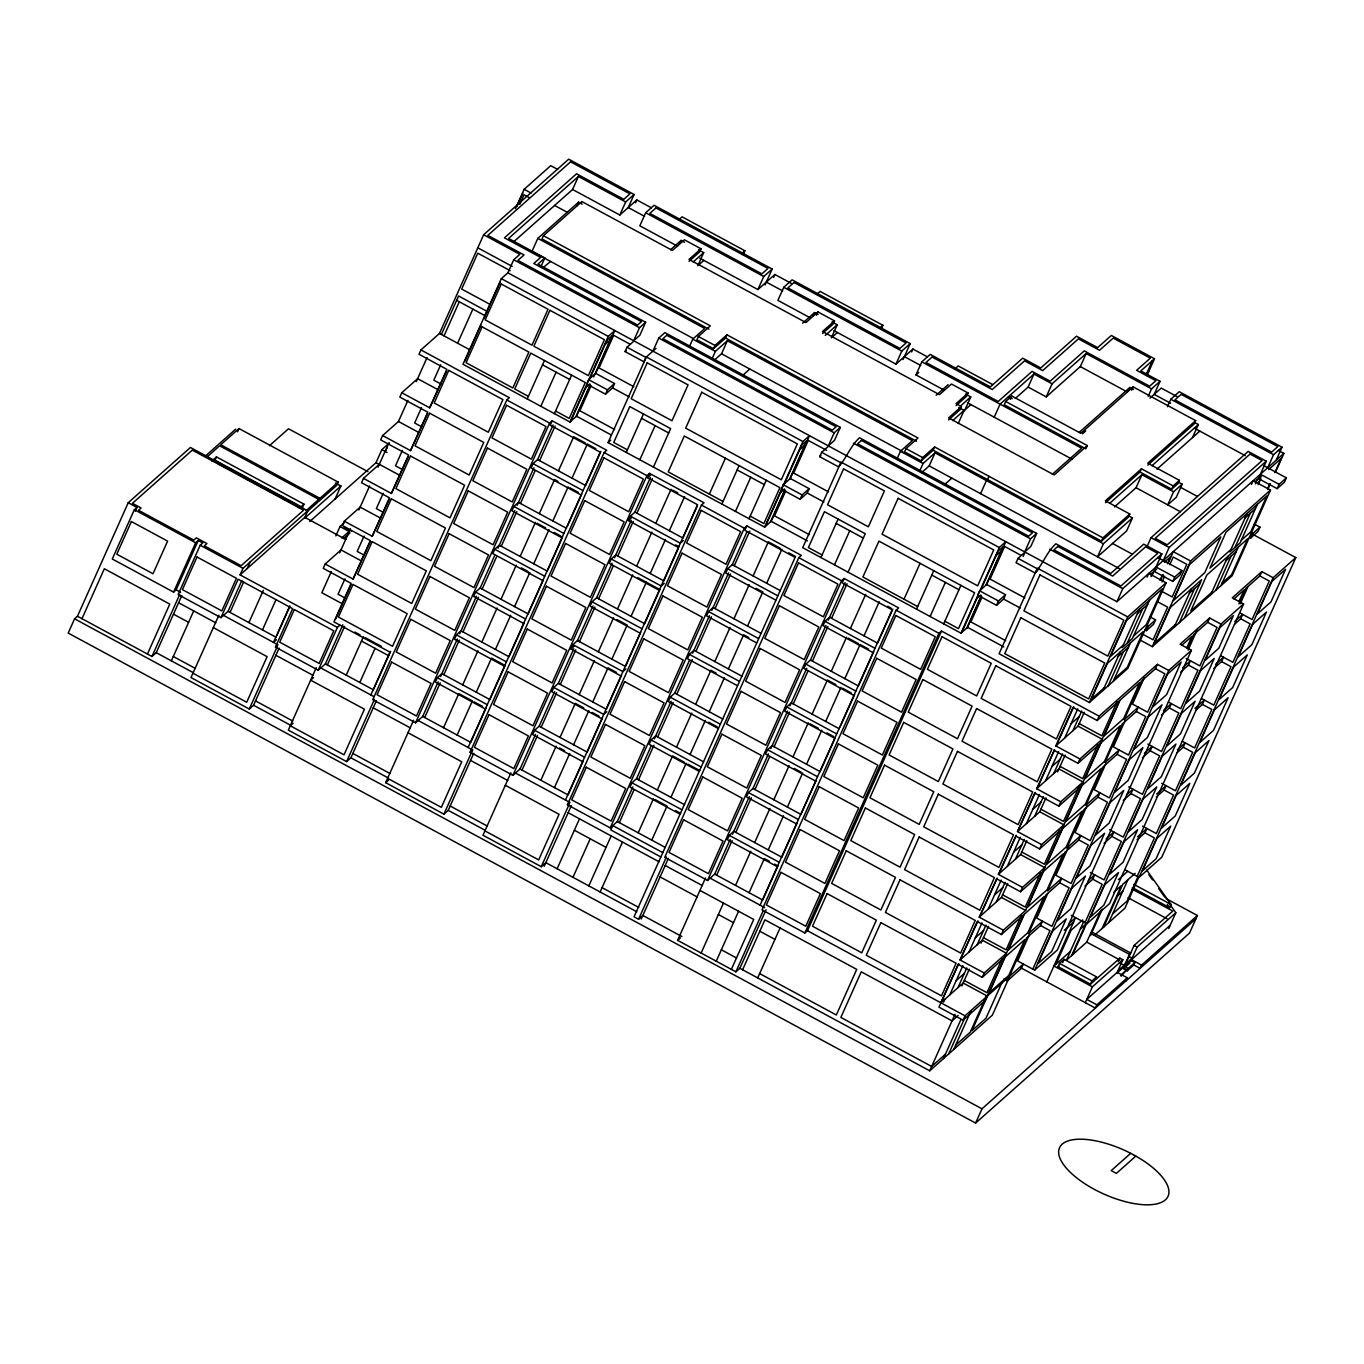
<?xml version="1.0" encoding="UTF-8"?>
<svg xmlns="http://www.w3.org/2000/svg" width="1364" height="1364" viewBox="0 0 1364 1364"><rect width="100%" height="100%" fill="white"/><g stroke="black" fill="none" stroke-linecap="round" stroke-linejoin="round"><path stroke-width="1.5" d="M339.977 625.138L337.402 627.423L240.081 574.858L304.82 517.348L307.735 510.835L190.431 447.477L128.25 502.702L77.458 616.255L74.577 618.813L68.2 633.084L975.601 1123.084L1189.544 933.044L1197.387 915.517L1166.032 898.586M81.976 618.71L104.329 568.754L169.767 604.099L147.431 654.038M128.25 502.702L136.929 507.391L134.354 509.676L112.291 559.001L173.586 592.112L176.161 589.828L198.223 540.485L202.759 542.94L200.184 545.225L178.121 594.551L220.934 617.67L228.061 611.345L241.82 580.57M135.224 511.193L136.929 507.391M216.467 456.906L215 460.179L302.518 507.442L303.984 504.168L216.467 456.906L211.846 461.015M237.541 431.808L238.99 428.552L338.204 482.123L336.738 485.379L318.494 501.611L319.943 498.337L338.204 482.123M173.586 592.112L195.666 542.77L198.223 540.485M77.458 616.255L151.967 656.493L179.843 594.158M151.967 656.493L156.246 652.691L181.77 595.608M171.353 660.858L193.705 610.902M218.922 615.147L190.994 677.567L249.288 709.041L253.568 705.239L279.091 648.156M220.934 617.67L238.137 579.206L292.646 608.651L275.443 647.099L318.255 670.236L325.382 663.893L342.875 624.797M240.081 574.858L242.997 568.345L307.735 510.835M247.208 568.532L250.141 562.002M230.039 612.402L243.679 581.951M248.913 622.598L263.32 590.373M206.868 457.093L219.604 445.789L318.801 499.36L317.352 502.617L306.201 512.506M262.485 629.929L276.057 599.597M335.067 499.053L340.898 486.01L335.356 483.009M289.833 605.838L273.482 642.376L276.517 639.682M276.909 635.368L289.628 606.929M249.288 709.041L277.165 646.724M335.851 535.864L340.028 526.538L344.137 522.889M361.477 560.979L341 549.931L325.178 563.997L323.234 568.345L351.145 583.417L333.941 621.882L389.951 652.128L370.803 694.941M380.624 518.167L360.147 507.118L344.325 521.184L342.381 525.532L370.292 540.604L353.088 579.069L325.178 563.997M399.771 475.354L379.311 464.306L363.472 478.372L361.528 482.72L389.439 497.792L372.236 536.257L344.325 521.184M407.921 400.334L398.459 421.493L382.619 435.559L380.675 439.907L408.586 454.979L391.383 493.444L363.472 478.372M438.083 389.746L417.606 378.68L401.766 392.747L399.822 397.095L427.75 412.167L410.53 450.632L382.619 435.559M644.609 216.365L628.258 207.533L634.09 194.489L568.72 159.196L483.64 234.761L439.498 333.43L420.93 349.934L418.987 354.282L446.898 369.354L429.694 407.819L401.766 392.747M309.798 521.491L376.004 462.686L381.835 449.643L389.405 442.925M331.316 571.584L321.853 592.743L342.33 603.792M339.704 552.829L350.463 528.772M358.851 510.017L369.61 485.959M378.016 467.204L388.774 443.147M416.31 381.579L427.068 357.538M385.995 450.256L387.461 447M441.39 334.453L458.594 295.988L487.425 311.572M444.033 335.885L459.276 301.768M344.922 578.882L338.05 594.227L345.16 598.08M364.069 536.069L357.197 551.414L364.307 555.267M383.216 493.257L376.345 508.619L383.455 512.455M402.363 450.444L395.492 465.806L402.619 469.642M421.51 407.631L414.656 422.993L421.766 426.83M440.657 364.819L433.803 380.181L440.913 384.017M515.473 208.675L524.134 189.306L550.732 165.675L557.671 169.426M516.854 206.527L522.872 193.108M457.605 343.217L472.865 309.099M519.752 204.344L524.032 194.762L529.062 197.473M335.51 619.324L350.991 584.713M370.138 541.9L353.088 579.069M389.303 499.088L372.236 536.257M408.45 456.275L391.383 493.444M427.597 413.463L410.53 450.632M446.744 370.65L429.694 407.819M316.243 667.695L288.333 730.132L346.609 761.606L350.889 757.804L376.413 700.721M318.255 670.236L337.402 627.423M327.36 664.967L344.563 626.502M483.64 234.761L519.855 254.318L513.716 259.774L507.885 272.817L501.321 278.648L463.01 364.273L569.964 422.022L576.529 416.19L590.288 385.415M464.885 361.051L480.929 325.178M484.032 318.238L500.094 282.365M582.24 204.174L578.541 202.179L537.825 238.359L531.977 251.402L693.338 338.545M346.234 675.146L363.438 636.681M689.059 261.342L699.527 252.033L700.994 248.777L684.404 239.808L672.418 250.447L581.882 201.565L543.435 235.716L541.985 238.973L708.905 329.116M513.751 241.735L572.573 189.494L578.404 176.45L625.667 201.957L634.09 194.489M540.638 267.344L544.799 258.018L508.584 238.461L578.404 176.45M359.806 682.477L375.066 648.36M576.887 205.913L578.541 202.179M390.598 651.344L373.395 689.809L325.382 663.893M420.93 349.934L509.386 397.708L506.811 399.976L372.764 699.664L415.577 722.784L422.704 716.441L438.185 681.829M346.609 761.606L374.486 699.272M527.237 398.953L544.441 360.488M572.573 189.494L619.836 215.018L625.667 201.957M540.826 406.284L556.086 372.167M635.522 202.844L636.817 199.945L651.344 207.788M473.734 753.269L448.21 810.352L443.931 814.155L385.654 782.68L413.582 720.243M415.577 722.784L549.624 423.096L552.198 420.828L606.707 450.256L604.133 452.541L470.086 752.212L512.898 775.332L520.025 769.006L535.523 734.395M554.398 413.616L571.601 375.151M476.275 692.23L491.534 658.113L505.123 665.444L489.864 699.562L441.868 673.628L437.298 677.686L435.355 682.034L485.328 709.024M524.27 622.632L509.011 656.749L461.015 630.833L456.446 634.874L454.502 639.222L504.475 666.212M494.791 555.318L480.162 588.02L475.593 592.061L473.649 596.426L523.64 623.416M562.565 537.007L547.305 571.124L499.309 545.208L494.74 549.249L492.796 553.614L542.787 580.604M566.469 528.311L518.456 502.395L513.904 506.453L511.943 510.801L561.934 537.791M553.102 424.971L537.604 459.583L533.051 463.641L531.108 467.988L581.081 494.979M552.198 420.828L550.255 425.176L600.228 452.166L468.125 747.489M765.016 284.991L772.16 269.049L654.089 205.282L645.666 212.767L639.835 225.81L677.618 246.219M440.555 676.544L457.349 639.017M459.719 633.731L476.496 596.204M498.013 548.106L514.791 510.579M517.161 505.294L533.938 467.784M424.681 717.515L440.18 682.904M443.846 674.703L459.327 640.091M462.993 631.89L478.474 597.279M482.14 589.077L496.769 556.393M501.287 546.265L516.768 511.653M520.434 503.469L535.063 470.768M539.598 460.657L555.08 426.028M595.676 373.378L614.533 383.557L612.589 387.905L605.531 394.179L586.673 384L588.617 379.652L595.676 373.378L614.823 330.565L608.259 336.397L589.112 379.209M569.964 422.022L588.464 380.658M570.681 421.391L587.236 384.375M589.828 378.578L607.031 340.113L612.163 335.544L593.664 376.907M575.813 416.821L590.237 384.563M591.038 385.807L579.888 410.752L614.653 429.524M443.556 727.694L458.816 693.594L472.387 700.926L457.128 735.043M462.703 684.899L477.963 650.781M481.85 642.086L497.11 607.969M500.997 599.273L516.257 565.156M520.144 556.461L535.404 522.344M539.309 513.648L554.568 479.531L557.961 481.373M558.456 470.836L573.715 436.719L585.599 443.147M605.531 394.179L607.474 389.831L614.533 383.557M655.982 348.417L645.854 357.419L643.91 361.767L625.053 351.571L626.997 347.223L634.055 340.949M495.439 649.417L510.682 615.3M514.586 606.605L529.846 572.488M533.733 563.792L548.993 529.675M552.88 520.98L568.14 486.863M572.028 478.167L587.287 444.05L595.778 448.637M645.649 322.262L639.511 327.701L633.68 340.744L639.818 335.305L645.649 322.262L537.962 264.105L544.799 258.018M679.391 244.156L681.062 240.422L684.54 242.315M485.976 708.257L470.716 742.374L422.704 716.441M543.418 579.819L528.158 613.936L480.162 588.02M567.305 526.419L581.729 494.194M600.876 451.382L585.616 485.499L537.604 459.583M784.931 490.529L771.172 521.304L764.607 527.135L608.054 442.584L646.366 356.976L802.902 441.51L809.466 435.679L790.319 478.491L783.26 484.766L781.316 489.113L800.174 499.292L807.232 493.018L809.176 488.67L790.319 478.491M443.931 814.155L472.66 749.944L418.151 720.499M652.913 351.145L658.761 338.084L664.899 332.646L840.292 427.358L834.461 440.419L828.323 445.858L834.171 432.814L840.292 427.358M698.47 249.834L703.688 252.647L697.857 265.707L703.841 260.388M626.264 452.422L643.467 413.957M689.417 346.592L692.759 339.142L704.745 328.502L537.825 238.359M639.835 459.753L655.095 425.636M543.435 235.716L710.354 325.843L698.385 336.499L696.919 339.755L713.508 348.724L725.495 338.067L726.961 334.811L918.023 437.98L906.037 448.637L904.571 451.893L921.177 460.862L933.164 450.205L934.613 446.949L1102.947 537.859L1129.784 514.023L1105.386 500.844L1141.463 468.79L1173.159 485.908L1179.434 480.333L1147.738 463.214L1195.665 420.641L1133.126 386.882L1080.851 433.326L1011.815 396.037L1005.677 401.493L1004.228 404.75L1085.846 448.824L1087.296 445.568L1005.677 401.493M510.903 772.808L482.975 835.228L541.252 866.703L545.822 862.662L636.783 911.766M743.141 254.625L744.88 250.754L682.068 216.842L678.999 219.57M512.898 775.332L646.945 475.661L649.52 473.376L704.029 502.804L701.454 505.089L567.407 804.777L610.22 827.897L617.346 821.554L632.845 786.943M554.671 691.582L539.189 726.194L534.62 730.252L532.676 734.599L582.65 761.589M573.818 648.77L558.336 683.381L553.767 687.439L551.823 691.787L601.797 718.777M620.961 675.964L570.97 648.974L572.914 644.626L577.484 640.568L592.965 605.957M612.112 563.144L596.631 597.756L592.061 601.814L590.118 606.162L640.108 633.152M678.198 548.652L663.791 580.859L615.778 554.943L611.225 559.001L609.282 563.349L659.255 590.339M678.402 547.527L628.429 520.537L630.373 516.189L634.942 512.131L650.423 477.519M565.446 800.054L697.55 504.714L647.576 477.724L649.52 473.376M653.424 467.085L670.628 428.62L629.793 406.574L613.732 442.465L627.406 449.847M614.482 557.842L631.276 520.332M522.02 770.063L537.501 735.452M541.167 727.268L556.648 692.639M560.314 684.455L575.796 649.827M579.461 641.643L594.943 607.014M598.608 598.83L613.237 566.128M617.756 556.018L633.254 521.406M636.92 513.205L652.401 478.594M713.508 348.724L714.975 345.45L726.961 334.811M712.059 358.817L715.401 351.366L727.37 340.71L912.397 440.64L900.428 451.279L897.086 458.73M714.054 360.42L721.539 353.77L727.37 340.71M699.8 258.188L757.907 289.56L763.738 276.517L772.16 269.049M540.877 780.259L556.137 746.142M560.024 737.447L575.284 703.33L583.775 707.916M579.171 694.634L594.431 660.517M598.319 651.822L613.578 617.704M617.483 609.009L632.726 574.892M636.63 566.196L651.89 532.096M655.777 523.384L671.037 489.284M773.576 277.386L774.871 274.488L791.222 283.32M554.449 787.591L569.709 753.474M573.596 744.778L588.856 710.661M592.76 701.966L608.02 667.849L616.494 672.435M611.907 659.153L627.167 625.036L616.971 619.546M631.055 616.34L646.314 582.24M650.202 573.528L665.462 539.428M669.349 530.715L684.609 496.615M903.087 359.55L910.214 343.592L792.143 279.842L783.737 287.31L777.889 300.37L809.756 317.573M583.298 760.805L568.038 794.922L520.025 769.006M602.445 717.993L587.185 752.11L539.189 726.194M621.592 675.197L606.332 709.297L558.336 683.381M640.739 632.385L625.479 666.485L577.484 640.568M697.345 505.839L682.938 538.064L634.942 512.131M541.252 866.703L569.129 804.385M709.365 494.092L725.409 458.219M544.219 866.225L571.346 805.578M557.126 868.766L579.478 818.826M721.88 504.049L739.083 465.601M812.927 316.26L814.598 312.544L818.076 314.419M816.473 315.186L817.94 311.913L834.529 320.881L833.063 324.138L822.594 333.464M735.469 511.398L750.729 477.281M572.982 877.325L590.203 838.792M610.22 827.897L744.284 528.209L746.841 525.924L801.35 555.37L798.793 557.654L664.728 857.325L707.541 880.445L714.685 874.119L730.166 839.491M749.041 518.729L766.244 480.264M651.122 746.057L636.511 778.742L631.941 782.8L629.998 787.147L679.971 814.138M703.654 761.862L655.658 735.929L651.088 739.987L649.145 744.335L699.135 771.325M689.434 660.432L674.805 693.117L670.236 697.174L668.292 701.522L718.282 728.512M741.965 676.237L693.952 650.304L689.4 654.362L687.439 658.71L737.43 685.7M761.112 633.425L713.099 607.509L708.547 611.549L706.603 615.897L756.577 642.887M746.875 531.994L732.263 564.696L727.694 568.737L725.75 573.102L775.724 600.092M746.841 525.924L744.897 530.289L794.871 557.279M832.006 321.938L837.223 324.768L831.392 337.812L837.377 332.492M654.362 738.828L671.139 701.318M692.656 653.22L709.433 615.693M711.803 610.407L728.598 572.88M588.822 885.867L611.157 835.927M619.341 822.628L633.953 789.927M638.488 779.816L653.97 745.204M657.636 737.003L673.117 702.392M676.783 694.191L692.264 659.579M695.93 651.378L711.428 616.767M715.094 608.566L730.575 573.954M734.241 565.753L749.723 531.142M600.126 891.988L622.478 842.048M764.607 527.135L802.902 441.51M765.323 526.487L781.879 489.488M784.471 483.674L801.674 445.227L806.806 440.657L789.603 479.122M770.455 521.935L784.88 489.676M785.698 490.921L774.53 515.865L809.295 534.637M638.199 832.807L653.458 798.707M657.346 789.995L672.605 755.895L684.489 762.306M676.493 747.182L691.753 713.082M695.64 704.37L710.9 670.27L715.998 673.015M714.804 661.574L730.064 627.457M733.951 618.762L749.211 584.644M753.099 575.949L768.358 541.832L780.242 548.243M800.174 499.292L802.117 494.944L809.176 488.67M1036.674 533.409L1030.536 538.848L1024.705 551.909L1030.826 546.452L1036.674 533.409L859.542 437.759C850.386 445.875 846.669 457.98 838.553 466.863L819.696 456.684L821.639 452.337L828.698 446.062M651.77 840.139L667.03 806.039L655.146 799.611M670.935 797.326L686.177 763.226M690.082 754.514L705.341 720.414M709.229 711.718L724.489 677.601M728.376 668.906L743.636 634.789L748.734 637.534M747.523 626.093L762.783 591.976L755.997 588.31M766.67 583.281L781.93 549.163M881.212 329.184L882.934 325.314L820.139 291.402L817.053 294.13M788.733 552.829L795.519 556.495L634.038 916.813L638.574 919.268L666.45 856.933M641.251 919.029L668.394 858.382M833.898 330.617L895.96 364.12L901.792 351.077L910.214 343.592M911.646 351.946L912.942 349.048L927.469 356.891M820.906 557.535L838.11 519.07M943.905 390.019L915.96 374.912L921.791 361.869L930.214 354.401L990.366 386.882L1022.693 358.186L1040.8 367.956L1076.52 336.226L1097.645 347.632L1111.336 335.459L1154.49 358.766L1146.954 375.612M834.478 564.867L849.738 530.749M766.057 909.737L739.868 968.287L735.895 971.816L677.618 940.342L705.546 877.904M707.541 880.445L841.605 580.774L844.163 578.489L898.671 607.918L896.114 610.202L762.05 909.873L804.862 932.993L807.437 930.725L941.484 631.038L1099.094 716.151L1157.405 664.353L1168.726 670.457L1191.403 650.321L1180.082 644.2L1209.612 617.977L1220.916 624.098L1243.593 603.945L1232.289 597.841L1261.802 571.618L1273.124 577.722L1295.8 557.586L1252.715 534.313M797.087 823.106L781.828 857.223L733.832 831.307L729.263 835.348L727.319 839.695L777.292 866.703M768.461 753.866L752.979 788.494L748.41 792.535L746.466 796.9L796.457 823.89M835.382 737.481L820.122 771.598L772.126 745.682L767.557 749.74L765.613 754.087L815.604 781.078M839.286 728.785L791.273 702.869L786.721 706.927L784.777 711.275L834.751 738.265M825.919 625.445L810.438 660.057L805.868 664.115L803.925 668.462L853.898 695.452M892.84 609.06L877.581 643.16L829.585 617.244L825.015 621.302L823.072 625.65L873.045 652.64M844.163 578.489L842.219 582.837L892.209 609.827L760.089 905.15M848.067 572.198L865.27 533.733L824.436 511.688L808.392 547.561L822.066 554.943M732.536 834.205L749.313 796.678M770.831 748.58L787.608 711.07M789.978 705.768L806.755 668.258M828.289 620.143L845.066 582.633M716.663 875.176L732.144 840.565M735.81 832.364L751.291 797.752M754.957 789.551L769.586 756.867M774.104 746.756L789.586 712.127M793.251 703.943L807.88 671.241M812.415 661.131L827.897 626.502M831.563 618.318L847.044 583.707M701.13 953.044L723.466 903.104M921.177 460.862L922.644 457.588L934.613 446.949M919.711 470.955L923.053 463.504L935.039 452.848L1103.374 543.759L1132.478 517.894L1129 516.018M735.52 885.372L750.78 851.255M754.667 842.56L769.927 808.443M773.814 799.747L789.074 765.63M792.978 756.935L808.221 722.818M812.126 714.122L827.385 680.005L835.859 684.592M831.273 671.31L846.533 637.193M850.42 628.497L865.68 594.38M921.706 472.558L929.191 465.908L935.039 452.848M834.529 320.881L822.543 331.52L939.489 394.673L951.475 384.034L968.065 392.985L956.079 403.642L961.415 406.523L959.966 409.78L948.56 419.907M968.065 392.985L966.599 396.259L956.13 405.568M716.253 961.211L738.589 911.254M958.278 423.437L964.126 410.394L958.79 407.512M749.092 892.704L764.352 858.587L769.449 861.332M768.256 849.891L783.516 815.774M787.403 807.079L802.663 772.962M806.55 764.266L821.81 730.149M825.697 721.454L840.957 687.337M844.845 678.641L860.104 644.524L868.595 649.111M864.009 635.829L879.251 601.729M964.928 409.916L970.759 396.873L965.541 394.043M731.377 969.378L753.712 919.421L699.954 890.402M816.235 780.293L800.975 814.41L752.979 788.494M840.122 726.893L854.546 694.668M873.693 651.873L858.433 685.973L810.438 660.057M735.895 971.816L762.936 911.374M904.008 599.205L920.069 563.315M742.596 969.753L764.931 919.813L856.728 969.378L836.337 1014.986L759.646 973.572M994.237 417.179L1000.068 404.136L1033.946 374.043L1052.053 383.813L1086.153 353.532L1151.54 388.859L1160.031 381.323L1140.798 370.923L1154.49 358.766M916.523 609.162L933.743 570.698M1010.366 399.311L1011.815 396.037M757.702 977.92L780.055 927.98M1015.379 398.407L1028.115 387.086L1033.946 374.043M980.597 493.666L986.428 480.605M987.57 479.599L989.036 476.326M930.112 616.494L945.371 582.394M804.862 932.993L938.926 633.322L941.484 631.038M943.683 623.825L960.904 585.378M1028.115 387.086L1046.222 396.873L1052.053 383.813M986.684 584.525L1005.541 594.721L1003.597 599.069L996.538 605.326L977.681 595.147L979.625 590.8L986.684 584.525L1005.831 541.713L999.283 547.544L960.972 633.169L802.697 547.697L841.008 462.072L999.283 547.544M1046.222 396.873L1080.305 366.592L1086.153 353.532M961.688 632.538L978.244 595.522M980.835 589.725L998.039 551.261L1003.171 546.691L985.967 585.156M966.82 627.969L981.245 595.71M960.972 633.169L967.536 627.338L981.296 596.562M982.063 596.955L970.895 621.899L1005.66 640.671M996.538 605.326L998.482 600.978L1005.541 594.721M1037.748 570.408L1034.935 572.914L1016.061 562.718L1018.021 558.37L1025.08 552.113L1023.136 556.461M1034.935 572.914C1043.034 564.031 1046.751 551.909 1055.907 543.793L1110.79 573.426L1143.748 544.151L1161.855 553.937L1154.08 571.328L1172.75 581.405L1180.031 574.943L1181.974 570.595L1157.866 557.586M1128.13 391.229L1129.801 387.495L1133.501 389.507M1131.677 390.138L1133.126 386.882M1152.444 360.573L1146.612 373.617L1148.641 371.809M1148.215 396.31L1151.54 388.859M1160.031 381.323L1154.2 394.367L1170.602 403.233M933.164 450.205L1101.498 541.116L1102.947 537.859M1103.374 543.759L1097.526 556.802L1126.647 530.937L1132.478 517.894M1167.448 406.694L1170.789 399.243L1179.263 391.707L1282.024 447.187L1276.193 460.248M1105.488 502.719L1140.014 472.046L1141.463 468.79M1114.541 506.845L1136.042 487.749L1141.89 474.689L1173.569 491.807L1182.128 484.203L1178.394 482.191M1129.784 514.023L1128.318 517.28L1101.498 541.116M1195.665 420.641L1194.199 423.914L1147.823 465.107M507.885 272.817L1116.928 601.712L1122.76 588.651L1161.855 553.937M1192.528 437.571L1198.359 424.528L1194.659 422.516M958.108 964.331L938.961 1007.144L963.086 1020.17L985.337 1000.409L1023.648 914.784L1001.398 934.545L977.272 921.518L960.068 959.983L984.194 973.009L1006.444 953.248L982.319 940.222L960.051 959.983L977.971 920.888M979.915 916.54L997.118 878.075L979.216 917.171L1003.341 930.197L1025.592 910.436L1119.401 700.738L1097.15 720.499L1073.025 707.473M998.346 874.358L1020.613 854.597L1044.739 867.623L1022.489 887.384L998.363 874.358L1016.265 835.262L999.062 873.727M1036.674 788.75L1058.924 768.972L1083.033 781.998L1060.783 801.776L1036.674 788.75L1054.577 749.654L1037.373 788.102M1055.804 745.92L1078.054 726.159L1102.197 739.203L1079.947 758.964L1055.804 745.92L1073.008 707.456M1035.412 792.45L1017.51 831.563L1041.636 844.589L1063.886 824.811L1039.76 811.785L1017.51 831.563L1034.713 793.098L1058.839 806.124L1081.089 786.363M1056.503 745.29L1073.707 706.825M1140.014 472.046L1171.693 489.164L1173.159 485.908M1146.851 547.015L1151.028 537.689L1248.162 451.416L1266.269 461.185L1258.478 478.594L1277.147 488.67L1284.428 482.208L1286.371 477.86L1263.968 465.755M943.581 1002.165L944.894 999.266M1173.569 491.807L1167.737 504.851L1176.297 497.246L1182.128 484.203M1179.434 480.333L1177.967 483.589L1171.693 489.164M949.804 994.868L962.848 965.712M968.952 952.055L982.012 922.899M988.116 909.242L1001.159 880.087M1007.263 866.43L1020.306 837.274M1026.41 823.617L1039.453 794.462M1045.557 780.822L1058.6 751.649M1064.704 738.009L1077.748 708.837M958.005 987.587L966.803 967.911M977.153 944.775L985.967 925.099M996.317 901.962L1005.115 882.286M1015.464 859.149L1024.262 839.474M1034.611 816.337L1043.409 796.678M1053.758 773.524L1062.556 753.866M1072.905 730.712L1081.703 711.053M961.859 985.933L969.378 969.122M981.023 943.121L988.542 926.309M979.199 917.171L1001.466 897.41L1007.689 883.497M1020.613 854.597L1026.836 840.684M1039.76 811.785L1045.983 797.889M1057.611 771.888L1065.131 755.076M1078.072 726.177L1084.295 712.264M1127.721 616.903L1037.373 568.123L999.079 653.748L1089.41 702.528L1127.721 616.903L1166.101 582.803L1148.744 573.443L1147.09 577.16M739.868 968.287L929.719 1070.808L955.022 1014.253M1151.063 576.631L1153.006 572.283L1150.449 574.551M1151.932 575.659L1153.637 571.823L1156.723 569.095M1102.982 690.491L1120.185 652.026M1139.332 609.214L1122.129 647.678L1132.393 638.557L1149.596 600.092M1163.304 560.519L1169.136 547.476L1266.269 461.185M1108.114 685.922L1123.373 651.804M1127.261 643.109L1142.521 608.992M943.479 1058.583L960.716 1020.05M1113.246 681.369L1130.449 642.904M963.086 1020.17L965.03 1015.822L1023.358 964.024L1021.397 968.372L1007.348 980.852L1003.836 978.96M987.28 996.061L963.172 983.035L940.887 1002.796L958.807 963.7L958.125 964.331L982.233 977.357L984.194 973.009M1001.398 934.545L1003.341 930.197M996.419 878.723L1020.545 891.749L1022.489 887.384M1015.566 835.91L1039.692 848.937L1041.636 844.589M1058.839 806.124L1060.783 801.776M1053.878 750.285L1077.986 763.311L1079.947 758.964M1097.15 720.499L1099.094 716.151M1160.065 580.246L1162.52 574.756M1167.448 563.741L1170.551 556.802L1164.396 562.258M948.611 1054.031L964.996 1017.425M1160.508 580.194L1163.066 574.483M1168.181 563.059L1173.279 551.653L1190.636 561.013L1270.498 490.068L1253.158 480.708L1251.487 484.425M1162.06 581.968L1164.634 576.205M1169.783 564.696L1173.228 557.024L1186.799 564.355L1172.205 596.972L1162.026 591.464M953.76 1049.462L970.98 1010.929M1166.101 582.803L1127.806 668.428L1089.41 702.528M1145.01 629.963L1146.323 630.679L1148.266 626.332L1155.547 619.87L1149.937 616.852M1002.165 958.687L986.956 992.685L964.314 980.46M1021.312 915.875L1006.103 949.873L983.461 937.648M1040.459 873.062L1025.251 907.06L1002.625 894.835M1059.606 830.25L1044.398 864.247L1021.772 852.023M1079.606 785.545L1063.545 821.435L1040.92 809.21M1097.901 744.625L1082.709 778.622L1060.067 766.398M1117.065 701.812L1101.856 735.81L1079.214 723.585M986.394 996.095L970.247 1032.19L955.704 1045.114M1155.547 619.87L1153.603 624.218L1146.323 630.679M1172.75 581.405L1174.694 577.057L1181.974 570.595M988.099 994.578L971.952 1030.673L986.001 1018.192L1002.148 982.097M1140.185 640.074L1152.341 646.638L1190.636 561.013M1007.348 980.852L1026.512 938.04L1040.562 925.559L1042.505 921.212L1028.456 933.692L1045.659 895.227L1059.709 882.764L1061.652 878.399L1047.603 890.88L1064.807 852.432L1078.856 839.951L1080.8 835.603L1066.75 848.067L1083.954 809.619L1098.003 797.139L1099.947 792.791L1085.897 805.254L1103.101 766.807L1117.15 754.326L1119.094 749.978L1105.045 762.459L1122.265 723.994L1136.314 711.514L1138.258 707.166L1124.209 719.646L1141.412 681.182L1155.461 668.701L1157.405 664.353M1009.224 977.425L992.327 1015.191L929.719 1070.808M1029.479 934.391L1017.612 960.921L1034.662 970.145L1057.339 949.992L1191.403 650.321M1047.774 893.471L1036.759 918.108L1051.934 926.309L1069.137 887.845L1059.709 882.764M1068.626 846.874L1055.907 875.313L1071.081 883.497L1088.284 845.032L1078.856 839.951M1086.92 805.953L1075.054 832.5L1090.228 840.684L1107.432 802.22L1098.003 797.139M1106.068 763.158L1094.201 789.688L1109.375 797.872L1126.579 759.407L1117.15 754.326M1125.232 720.345L1113.365 746.875L1128.54 755.059L1145.743 716.612L1136.314 711.514M1144.379 677.533L1132.512 704.063L1147.687 712.247L1164.89 673.799L1155.461 668.701M1174.165 627.235L1191.386 588.788M1179.314 622.683L1194.574 588.566M1184.446 618.114L1201.65 579.666L1170.244 607.543L1154.2 643.433L1175.325 624.661M1032.787 969.122L1049.99 930.657L1040.562 925.559M1034.662 970.145L1168.726 670.457M1255.46 483.896L1257.42 479.548M1258.256 483.419L1260.83 477.656M1258.12 484.697L1260.694 478.952M1186.748 647.849L1191.897 636.323L1181.753 645.342M1210.738 594.755L1227.941 556.307M1247.088 513.495L1229.885 551.943L1240.166 542.821L1257.369 504.373M1267.702 467.784L1273.533 454.724L1282.024 447.187M1187.584 648.275L1193.602 634.806L1207.651 622.325L1209.612 617.977M975.601 1123.084L981.995 1108.813L1195.938 918.773M1188.095 650.117L1197.421 629.264M1215.87 590.203L1231.129 556.086M1235.017 547.39L1250.276 513.273M1221.002 585.633L1238.222 547.186M1046.819 981.875L1075.548 917.665L1069.308 923.206M1084.943 886.123L1092.752 879.2L1094.695 874.853L1088.455 880.394M1104.107 843.327L1111.899 836.388L1113.859 832.04L1106.051 838.962M1123.254 800.515L1131.063 793.575L1133.007 789.227L1126.766 794.769M1142.401 757.702L1150.21 750.763L1152.154 746.415L1144.345 753.354M1161.548 714.889L1169.357 707.95L1171.301 703.602L1163.492 710.542M1180.695 672.077L1188.504 665.138L1190.448 660.79L1182.656 667.729M1267.463 489.164L1269.918 483.657M1274.846 472.66L1281.239 458.389L1268.673 469.54M1267.719 489.557L1270.276 483.845M1275.374 472.421L1283.882 453.394L1278.324 450.393M1055.889 964.28L1071.149 930.18L1082.709 919.916M1270.498 490.068L1232.204 575.693L1152.341 646.638M1058.072 966.65L1059.521 963.393L1064.091 959.335L1096.537 976.863L1095.07 980.119L1090.501 984.177L1058.072 966.65L1058.907 965.917M1249.407 537.228L1250.737 537.945L1252.681 533.597L1259.944 527.135L1254.351 524.117M1062.624 962.609L1064.091 959.335M1259.944 527.135L1258 531.483L1250.737 537.945M1277.147 488.67L1279.108 484.322L1286.371 477.86M1066.443 960.154L1083.851 921.229M1084.977 922.746L1102.18 884.298L1092.752 879.2M1071.575 955.601L1085.522 924.417L1080.39 928.986M1072.684 954.595L1086.75 923.155M1071.252 915.329L1086.869 923.769L1220.916 624.098M1066.307 960.273L1086.75 942.115L1100.901 910.47M1238.955 601.473L1244.104 589.964L1233.943 598.984M1090.501 935.636L1102.317 909.208M1238.921 603.826L1245.809 588.447L1259.859 575.966L1261.802 571.618M1240.302 603.741L1247.924 586.691M1243.593 603.945L1109.546 903.633L1086.869 923.769M1102.214 928.373L1121.361 885.56L1113.57 892.499M1137.15 839.764L1144.959 832.824L1146.902 828.477L1137.542 836.797M1156.297 796.951L1164.106 790.012L1166.05 785.664L1156.689 793.984M1177.013 752.758L1183.253 747.199L1185.197 742.851L1177.405 749.791M1196.16 709.945L1202.417 704.404L1204.361 700.039L1194.983 708.359M1213.755 668.513L1221.564 661.591L1223.508 657.243L1215.699 664.166M1234.471 624.32L1240.711 618.779L1242.655 614.431L1234.846 621.353M1103.629 927.128L1122.777 884.315L1135.138 873.335M1108.762 922.558L1127.909 879.746M1137.184 876.387L1154.387 837.922L1144.959 832.824M1138.122 876.387L1127.09 901.024L1112.649 913.863M1090.501 984.177L1091.967 980.921L1096.537 976.863M1139.059 876.592L1124.891 908.236L1094.286 935.414M1124.874 869.738L1139.076 877.41L1273.124 577.722M1085.301 1002.659L1092.394 986.82L1122.845 959.762L1119.827 958.142L1096.213 979.113M1295.8 557.586L1161.753 857.257L1139.076 877.41M1096.844 1004.842L1086.767 999.386L1117.218 972.344L1127.295 977.783L1096.844 1004.842L1095.377 1008.098L1020.92 967.877M1118.275 961.62L1119.827 958.142M1121.447 960.853L1120.39 963.24L1124.158 965.269L1117.883 970.844M1122.845 959.762L1116.826 973.214L1123.101 967.639L1130.534 952.924L1092.07 932.158L1090.637 933.419L1129.119 954.186M1130.534 952.924L1123.459 968.764L1127.227 970.793L1133.791 964.962L1135.257 961.705M1132.018 889.055L1172.801 911.084L1134.081 945.474L1130.193 954.169L1129.443 953.76M1123.101 967.639L1126.869 969.685L1121.106 976.249M1131.08 960.546L1134.865 962.592L1128.284 968.423L1124.516 966.394L1131.08 960.546L1137.099 947.093L1175.819 912.704L1168.471 902.371M1127.227 970.793L1128.284 968.423M1125.846 981.04L1127.295 977.783M1197.387 915.517L1141.566 965.115L1140.099 968.372L1133.791 964.962M1132.41 887.623L1169.681 907.759L1171.13 904.503L1146.732 870.13M1168.743 928.543L1175.819 912.704M205.708 455.764L235.665 429.166M238.99 428.552L220.729 444.766L319.943 498.337M269.441 445.721L288.52 428.773L367.922 471.654M619.836 215.018L636.817 199.945M299.364 508.278L303.984 504.168M306.082 510.665L318.801 499.36M304.649 518.201L340.898 486.01M341.733 537.945L349.082 531.431L340.028 526.538M343.711 538.541L349.985 532.966M670.577 249.748L681.062 240.422M700.994 248.777L689.008 259.416L805.953 322.569L817.94 311.913M693.202 261.956L703.688 252.647M605.087 344.461L610.22 339.892M275.443 647.099L278 644.831L223.491 615.386M625.053 351.571L626.264 350.497M585.94 387.274L589.777 383.847M741.811 253.482L744.88 250.754M313.515 677.652L310.668 680.176L364.427 709.212L344.018 754.803L290.276 725.784L293.124 723.244M757.907 289.56L774.871 274.488M608.054 442.584L610.68 440.265M742.34 375.697L749.825 369.047M802.612 323.183L814.598 312.544M647.576 477.724L650.611 475.03M825.254 335.408L837.223 324.768M628.429 520.537L631.464 517.843M879.865 328.042L882.934 325.314M385.654 782.68L388.501 780.14M683.398 540.485L680.346 543.179L630.373 516.189M570.97 648.974L574.022 646.263M799.73 449.574L804.862 445.005M895.96 364.12L912.942 349.048M470.086 752.212L472.66 749.944M664.251 583.281L661.199 585.991L611.225 559.001M819.696 456.684L820.906 455.61M780.583 492.387L784.436 488.96M915.96 374.912L918.756 372.423M955.124 368.689L958.193 365.944L992.89 384.682M625.94 668.906L622.905 671.617L572.914 644.626M936.147 395.287L948.133 384.648M606.792 711.718L603.758 714.429L553.767 687.439M960.29 406.182L970.759 396.873M961.415 406.523L948.594 417.913L1054.201 474.962L1087.296 445.568M952.72 420.538L964.126 410.394M961.927 412.576L970.912 404.597M567.407 804.777L569.982 802.492L515.473 773.064M944.348 484.783L951.833 478.133M1079.094 432.524L1129.801 387.495M1082.556 433.769L1085.727 430.956M1052.411 474.212L1081.686 448.21L921.791 361.869M1149.954 398.135L1161.258 388.092L1176.996 396.6M996.095 555.608L1001.227 551.056M976.948 598.421L980.801 594.994M638.574 919.268L642.853 915.466L681.898 936.539M1109.614 503.35L1141.89 474.689M1151.983 465.721L1198.359 424.528M1156.979 469.165L1199.809 431.109M677.618 940.342L680.466 937.818M1116.928 601.712L1283.882 453.394M1254.846 481.816L1261.683 475.746M1137.388 613.561L1147.653 604.44M1245.144 517.843L1255.426 508.721M1123.271 645.087L1110.432 656.51L1126.494 620.62L1162.452 588.685L1146.391 624.559L1133.552 635.965M1231.044 549.368L1209.919 568.14L1225.963 532.25L1266.849 495.933L1250.805 531.824L1241.308 540.246M1118.241 656.374L1128.505 647.252M1189.425 593.135L1199.706 584.014M1225.997 560.655L1236.261 551.533M1104.124 687.899L1091.285 699.323L1107.329 663.433L1143.288 631.498L1127.244 667.371L1114.405 678.778M1211.897 592.181L1190.772 610.953L1206.816 575.062L1247.702 538.746L1231.641 574.636L1222.161 583.059M1071.098 723.721L1079.299 716.441M1051.951 766.534L1060.152 759.254M1077.986 763.311L1100.236 743.551M1032.804 809.346L1041.005 802.066M1013.64 852.159L1021.841 844.879M1039.692 848.937L1061.942 829.159M994.492 894.972L1002.693 887.691M1020.545 891.749L1042.795 871.971M975.345 937.784L983.546 930.504M956.198 980.597L964.399 973.299M982.233 977.357L1004.484 957.596M958.176 1015.43L952.055 1020.869L861.264 971.833L840.855 1017.425L931.663 1066.46L945.423 1054.236M1118.395 879.61L1127.755 871.289M1064.244 930.333L1073.604 922.013M1117.576 895.943L1122.708 891.391M1070.331 951.458L1053.912 966.036L1092.394 986.82M1125.59 964.007L1132.154 958.176L1128.386 956.13M1170.193 925.269L1131.489 959.676L1141.566 965.115M1126.084 966.428L1130.023 962.933M1120.594 975.26L1126.869 969.685M1130.671 1153.347L1111.217 1170.619L1116.383 1173.398L1135.82 1156.126M543.315 267.463L550.579 261.445M1170.789 399.243L1273.533 454.724M1080.305 366.592L1127.022 391.809M1194.847 428.432L1245.281 455.678M1260.421 474.246L1279.108 484.322M1180.832 487.477L1197.421 496.445M1008.473 396.668L1012.207 398.68M1251.351 532.881L1252.681 533.597M645.666 212.767L763.738 276.517M783.737 287.31L901.792 351.077M766.312 282.092L782.68 290.924M904.383 356.652L920.734 365.484M1136.042 487.749L1180.406 511.705M967.434 402.721L1072.138 459.259M1259.859 575.966L1269.287 581.047L1252.084 619.512L1239.791 612.879M554.602 205.453L567.271 212.307M524.134 189.306L531.073 193.057M1151.028 537.689L1169.136 547.476M1112.53 543.486L1132.478 554.261M1156.024 566.981L1174.694 577.057M725.495 338.067L916.557 441.254M1240.711 618.779L1250.14 623.86L1232.937 662.324L1220.627 655.692M698.385 336.499L714.975 345.45M906.037 448.637L922.644 457.588M721.539 353.77L902.832 451.672M929.191 465.908L1119.298 568.566M692.759 339.142L715.401 351.366M900.428 451.279L923.053 463.504M1207.651 622.325L1217.08 627.423L1199.877 665.888L1186.151 658.471M1157.473 601.66L1167.652 607.168L1153.057 639.784L1142.879 634.277M513.716 259.774L639.511 327.701M658.761 338.084L834.171 432.814M853.404 443.198L1030.536 538.848M1049.769 549.249L1122.76 588.651M477.792 247.822L512.199 266.389M510.187 270.703L477.741 253.175L461.68 289.066L489.676 304.189M1221.564 661.591L1230.993 666.672L1213.79 705.137L1201.479 698.487M630.1 344.222L613.63 335.322L599.035 367.939L633.8 386.711M826.567 450.308L808.272 440.436L793.678 473.052L828.442 491.824M1021.107 555.37L1004.637 546.47L990.059 579.103L1024.807 597.858M1146.954 625.616L1148.266 626.332M501.321 278.648L608.259 336.397M626.997 347.223L645.854 357.419M821.639 452.337L840.514 462.515M1018.021 558.37L1036.879 568.566M1188.504 665.138L1197.933 670.236L1180.73 708.7L1168.437 702.051M456.65 300.336L484.749 315.527M1202.417 704.404L1211.846 709.485L1194.642 747.949L1182.332 741.3M612.589 387.905L629.23 396.89M807.232 493.018L823.873 502.003M1003.597 599.069L1020.238 608.037M588.617 379.652L607.474 389.831M783.26 484.766L802.117 494.944M979.625 590.8L998.482 600.978M542.497 364.836L569.658 379.499M641.523 418.305L668.684 432.968M737.14 469.949L764.3 484.612M836.166 523.418L863.327 538.081M931.783 575.062L958.943 589.725M1169.357 707.95L1178.786 713.048L1161.582 751.513L1147.84 744.096M439.498 333.43L469.489 349.627M576.529 416.19L610.987 434.809M771.172 521.304L807.454 540.894M967.536 627.338L1003.819 646.928M1183.253 747.199L1192.682 752.297L1175.478 790.762L1161.753 783.345M528.397 396.378L514.722 388.979L530.767 353.106L585.275 382.534L569.231 418.424L555.557 411.041M723.039 501.475L668.241 471.893L684.302 436.003L779.918 487.647L763.874 523.537L750.2 516.155M917.682 606.588L862.901 577.006L878.945 541.116L974.578 592.76L958.517 628.634L944.843 621.251M506.811 399.976L549.624 423.096M604.133 452.541L646.945 475.661M701.454 505.089L744.284 528.209M798.793 557.654L841.605 580.774M896.114 610.202L938.926 633.322M672.725 490.188L677.823 492.95M887.742 606.298L891.135 608.139M1150.21 750.763L1159.639 755.861L1142.435 794.325L1128.693 786.892M1164.106 790.012L1173.534 795.11L1156.331 833.574L1142.589 826.158M732.263 564.696L780.259 590.612M533.051 463.641L583.025 490.631M727.694 568.737L777.668 595.727M825.015 621.302L874.989 648.292M569.845 487.783L578.319 492.37M675.64 544.918L679.05 546.759M848.22 638.113L858.416 643.62M1131.063 793.575L1140.492 798.673L1123.288 837.138L1109.546 829.704M398.459 421.493L418.918 432.541M513.904 506.453L563.878 533.443M708.547 611.549L758.52 638.54M805.868 664.115L855.842 691.105M537.109 523.264L545.6 527.851M554.091 532.42L560.877 536.103M637.823 577.654L659.886 589.572L644.626 623.672L596.631 597.756M842.662 688.257L851.136 692.844M1111.899 836.388L1121.344 841.486L1104.124 879.933L1090.399 872.517M381.835 449.643L387.086 452.473M376.004 462.686L379.499 464.578M1133.859 884.366L1171.13 904.503M494.74 549.249L544.73 576.239M592.061 601.814L642.052 628.804M689.4 654.362L739.373 681.352M786.721 706.927L836.695 733.917M521.355 567.901L528.141 571.567M809.926 723.738L818.417 728.325M826.908 732.911L833.694 736.577M1128.13 897.751L1167.055 918.773M674.805 693.117L722.801 719.05M1134.081 945.474L1137.099 947.093M475.593 592.061L525.583 619.051M670.236 697.174L720.226 724.165M767.557 749.74L817.548 776.73M708.734 722.238L717.225 726.824M794.172 768.375L800.958 772.041M344.188 527.152L351.418 531.073M218.734 463.811L229.851 469.813M239.109 474.825L250.209 480.827M253.926 482.822L270.584 491.824M274.283 493.819L278 495.814M281.7 497.826L285.4 499.821M289.1 501.816L298.358 506.811M304.82 517.348L345.825 539.496M1086.75 942.115L1119.622 959.864M1001.466 897.41L1025.592 910.436M456.446 634.874L506.419 661.864M651.088 739.987L701.079 766.977M748.41 792.535L798.4 819.525M1059.521 963.393L1091.967 980.921M592.266 712.502L599.052 716.168M687.882 764.13L699.766 770.558M636.511 778.742L684.506 804.675M134.354 509.676L195.666 542.77M200.184 545.225L242.997 568.345M354.862 632.061L360.011 634.84M365.245 637.67L381.545 646.468M437.298 677.686L487.272 704.677M534.62 730.252L584.593 757.242M631.941 782.8L681.915 809.79M729.263 835.348L779.253 862.338M361.494 641.029L388.655 655.709M474.092 701.846L482.566 706.416M559.53 747.984L564.628 750.729M675.521 810.608L680.619 813.37M774.547 864.094L777.94 865.918L762.681 900.035L714.685 874.119M228.061 611.345L276.057 637.261M617.346 821.554L665.359 847.47M176.161 589.828L180.679 592.266M320.83 667.951L373.821 696.561M662.768 852.602L612.794 825.612L610.85 829.96L660.824 856.95M710.115 878.16L764.624 907.606M807.437 930.725L965.03 1015.822M568.157 812.705L659.119 861.826M178.582 602.735L215.785 622.837M275.903 655.3L313.089 675.368M373.225 707.848L410.411 727.933M470.546 760.413L507.732 780.481M665.189 865.509L702.375 885.594M213.347 627.628L267.105 656.647L246.696 702.255L192.955 673.219M407.989 732.741L461.748 761.76L441.339 807.352L387.598 778.332M505.311 785.289L559.069 814.325L538.678 859.917L484.919 830.881M574.363 830.233L606.059 847.351M173.467 614.158L188.59 622.325M660.091 876.933L697.277 897.018M759.816 931.237L774.94 939.387M718.368 914.511L733.491 922.678M721.351 949.787L736.475 957.954M602.087 887.64L638.727 907.418M173.296 656.51L195.393 668.428M255.511 700.891L292.697 720.976M352.833 753.439L390.019 773.524M450.154 806.005L487.34 826.09M156.246 652.691L193.432 672.776M253.568 705.239L290.737 725.324M350.889 757.804L388.075 777.872M448.21 810.352L485.396 830.437M74.577 618.813L981.995 1108.813M1148.897 874.784L1152.563 879.951M1158.684 888.578L1164.805 897.188M1167.243 904.315L1169.681 907.759M131.387 521.559L116.793 554.193L153.007 573.733L167.602 541.116L131.387 521.559M197.013 557.006L182.435 589.623L221.855 610.919L236.432 578.302L197.013 557.006M294.334 609.555L279.756 642.188L319.176 663.467L333.754 630.85L294.334 609.555M353.02 584.44L338.442 617.057L392.559 646.28L407.154 613.664L353.02 584.44M372.184 541.627L357.59 574.244L411.723 603.468L426.301 570.851L372.184 541.627M391.332 498.815L376.737 531.431L430.871 560.672L445.465 528.038L391.332 498.815M410.479 456.002L395.884 488.619L450.018 517.86L464.613 485.226L410.479 456.002M429.626 413.19L415.031 445.806L469.165 475.047L483.76 442.413L429.626 413.19M448.773 370.377L434.195 402.994L488.312 432.235L502.907 399.601L448.773 370.377M482.106 326.831L466.062 362.705L512.83 387.973L528.891 352.083L482.106 326.831M501.253 284.019L485.209 319.892L531.977 345.16L548.038 309.27L501.253 284.019M391.673 662.12L377.078 694.736L416.497 716.032L431.092 683.398L391.673 662.12M410.82 619.307L396.225 651.924L435.645 673.219L450.239 640.586L410.82 619.307M429.967 576.495L415.372 609.111L454.792 630.407L469.387 597.773L429.967 576.495M449.114 533.682L434.519 566.299L473.939 587.594L488.534 554.978L449.114 533.682M468.261 490.869L453.666 523.486L493.086 544.782L507.681 512.165L468.261 490.869M487.425 448.057L472.831 480.691L512.25 501.969L526.845 469.352L487.425 448.057M506.573 405.244L491.978 437.878L531.397 459.157L545.992 426.54L506.573 405.244M549.914 310.293L533.87 346.183L588.378 375.612L604.423 339.721L549.914 310.293M488.994 714.668L474.399 747.302L513.819 768.58L528.414 735.963L488.994 714.668M508.141 671.855L493.546 704.489L532.966 725.767L547.561 693.151L508.141 671.855M527.288 629.043L512.693 661.676L552.113 682.955L566.708 650.338L527.288 629.043M546.435 586.23L531.841 618.864L571.26 640.142L585.855 607.526L546.435 586.23M565.583 543.435L551.005 576.051L590.424 597.33L605.002 564.713L565.583 543.435M584.747 500.622L570.152 533.239L609.572 554.517L624.166 521.901L584.747 500.622M603.894 457.81L589.299 490.426L628.719 511.722L643.314 479.088L603.894 457.81M647.218 362.824L631.174 398.714L671.992 420.76L688.053 384.887L647.218 362.824M701.727 392.269L685.666 428.143L781.299 479.787L797.343 443.897L701.727 392.269M586.315 767.233L571.721 799.85L611.14 821.128L625.735 788.511L586.315 767.233M605.463 724.42L590.868 757.037L630.287 778.315L644.882 745.699L605.463 724.42M624.61 681.608L610.015 714.225L649.434 735.52L664.029 702.886L624.61 681.608M643.757 638.795L629.162 671.412L668.582 692.707L683.176 660.074L643.757 638.795M662.904 595.983L648.326 628.599L687.746 649.895L702.324 617.261L662.904 595.983M682.068 553.17L667.473 585.787L706.893 607.082L721.488 574.466L682.068 553.17M701.215 510.358L686.621 542.974L726.04 564.27L740.635 531.653L701.215 510.358M683.637 819.781L669.042 852.398L708.462 873.693L723.056 841.059L683.637 819.781M702.784 776.969L688.189 809.585L727.609 830.881L742.204 798.264L702.784 776.969M721.931 734.156L707.336 766.773L746.756 788.068L761.351 755.451L721.931 734.156M741.078 691.343L726.501 723.977L765.92 745.256L780.498 712.639L741.078 691.343M760.242 648.531L745.648 681.165L785.067 702.443L799.662 669.826L760.242 648.531M779.39 605.718L764.795 638.352L804.214 659.63L818.809 627.014L779.39 605.718M798.537 562.906L783.942 595.539L823.362 616.818L837.956 584.201L798.537 562.906M843.583 468.875L827.539 504.748L868.374 526.811L884.418 490.921L843.583 468.875M898.092 498.303L882.048 534.194L977.664 585.821L993.725 549.948L898.092 498.303M780.958 872.329L766.363 904.963L805.783 926.241L820.378 893.625L780.958 872.329M800.105 829.517L785.511 862.15L824.93 883.429L839.525 850.812L800.105 829.517M819.253 786.721L804.658 819.338L844.077 840.616L858.672 808L819.253 786.721M838.4 743.909L823.822 776.525L863.242 797.804L877.819 765.187L838.4 743.909M857.564 701.096L842.969 733.713L882.389 755.008L896.983 722.374L857.564 701.096M876.711 658.283L862.116 690.9L901.536 712.196L916.131 679.562L876.711 658.283M895.858 615.471L881.263 648.088L920.683 669.383L935.278 636.749L895.858 615.471M827.096 893.591L812.501 926.207L861.758 952.805L876.353 920.171L827.096 893.591M846.243 850.778L831.648 883.395L880.905 909.993L895.5 877.376L846.243 850.778M865.39 807.965L850.795 840.582L900.052 867.18L914.647 834.563L865.39 807.965M884.537 765.153L869.959 797.769L919.2 824.368L933.794 791.751L884.537 765.153M903.701 722.34L889.106 754.957L938.347 781.555L952.942 748.938L903.701 722.34M922.848 679.528L908.254 712.144L957.511 738.742L972.106 706.126L922.848 679.528M941.995 636.715L927.401 669.332L976.658 695.93L991.253 663.313L941.995 636.715M880.871 922.627L866.276 955.243L941.518 995.873L956.096 963.257L880.871 922.627M900.018 879.814L885.424 912.431L960.665 953.061L975.26 920.444L900.018 879.814M919.166 837.002L904.588 869.618L979.812 910.248L994.407 877.632L919.166 837.002M938.33 794.189L923.735 826.806L998.96 867.436L1013.554 834.819L938.33 794.189M957.477 751.376L942.882 783.993L1018.107 824.623L1032.701 792.007L957.477 751.376M976.624 708.564L962.029 741.198L1037.254 781.811L1051.849 749.194L976.624 708.564M995.771 665.751L981.176 698.385L1056.418 738.998L1071.013 706.382L995.771 665.751M1020.801 617.721L1004.756 653.612L1088.677 698.931L1104.738 663.04L1020.801 617.721M1039.948 574.909L1023.904 610.799L1107.841 656.118L1123.885 620.228L1039.948 574.909M1005.251 956.931L989.207 992.804L1008.746 975.448L1024.79 939.574L1005.251 956.931M1024.398 914.119L1008.354 949.992L1027.893 932.635L1043.937 896.762L1024.398 914.119M1043.562 871.306L1027.501 907.179L1047.041 889.822L1063.102 853.949L1043.562 871.306M1062.709 828.494L1046.648 864.367L1066.188 847.01L1082.249 811.137L1062.709 828.494M1081.857 785.681L1065.796 821.554L1085.352 804.214L1101.396 768.324L1081.857 785.681M1101.004 742.869L1084.96 778.759L1104.499 761.402L1120.543 725.512L1101.004 742.869M1120.151 700.056L1104.107 735.946L1123.646 718.589L1139.69 682.699L1120.151 700.056M1189.408 564.73L1173.347 600.62L1204.753 572.727L1220.797 536.853L1189.408 564.73M1052.582 931.049L1037.987 963.666L1051.678 951.509L1066.273 918.876L1052.582 931.049M1071.729 888.237L1057.134 920.853L1070.842 908.697L1085.42 876.063L1071.729 888.237M1090.893 845.424L1076.298 878.041L1089.989 865.884L1104.584 833.268L1090.893 845.424M1110.04 802.612L1095.445 835.228L1109.137 823.072L1123.731 790.455L1110.04 802.612M1129.187 759.799L1114.593 792.416L1128.284 780.259L1142.879 747.643L1129.187 759.799M1148.335 716.987L1133.74 749.603L1147.431 737.447L1162.026 704.83L1148.335 716.987M1167.482 674.174L1152.887 706.808L1166.578 694.634L1181.173 662.017L1167.482 674.174M1104.789 884.673L1090.194 917.29L1103.885 905.133L1118.48 872.517L1104.789 884.673M1123.936 841.861L1109.341 874.495L1123.032 862.321L1137.627 829.704L1123.936 841.861M1143.083 799.048L1128.488 831.682L1142.179 819.508L1156.774 786.892L1143.083 799.048M1162.23 756.236L1147.653 788.869L1161.344 776.696L1175.921 744.079L1162.23 756.236M1181.395 713.423L1166.8 746.057L1180.491 733.883L1195.086 701.267L1181.395 713.423M1200.542 670.628L1185.947 703.244L1199.638 691.088L1214.233 658.454L1200.542 670.628M1219.689 627.815L1205.094 660.432L1218.785 648.275L1233.38 615.641L1219.689 627.815M1156.996 838.314L1142.401 870.931L1156.092 858.774L1170.687 826.141L1156.996 838.314M1176.143 795.502L1161.548 828.119L1175.239 815.962L1189.834 783.328L1176.143 795.502M1195.29 752.689L1180.695 785.306L1194.387 773.149L1208.981 740.516L1195.29 752.689M1214.437 709.877L1199.843 742.493L1213.534 730.337L1228.129 697.703L1214.437 709.877M1233.585 667.064L1218.99 699.681L1232.681 687.524L1247.276 654.908L1233.585 667.064M1252.732 624.252L1238.154 656.868L1251.845 644.712L1266.44 612.095L1252.732 624.252M1271.896 581.439L1257.301 614.056L1270.992 601.899L1285.587 569.282L1271.896 581.439M192.307 450.12L132.41 503.316L141.089 508.005L138.514 510.289L193.79 540.127L196.348 537.842L206.919 543.554L204.344 545.839L241.121 565.702L303.575 510.221L192.307 450.12M570.595 161.839L487.801 235.375L524.015 254.932L517.877 260.388L637.636 325.058L641.489 321.631L533.801 263.491L540.638 257.404L504.424 237.847L576.529 173.808L623.791 199.315L629.929 193.876L570.595 161.839M655.965 207.925L649.827 213.381L761.862 273.874L768 268.435L655.965 207.925M666.774 335.288L662.921 338.715L832.296 430.172L836.132 426.744L666.774 335.288M794.019 282.484L787.881 287.923L899.916 348.434L906.054 342.978L794.019 282.484M932.089 357.044L925.951 362.483L998.192 401.493L1032.071 371.4L1050.178 381.17L1084.261 350.889L1149.664 386.217L1155.871 380.692L1136.638 370.309L1150.329 358.152L1113.212 338.102L1099.52 350.275L1078.395 338.869L1042.676 370.599L1024.569 360.829L992.259 389.524L932.089 357.044M861.417 440.402L857.564 443.812L1028.661 536.205L1032.514 532.795L861.417 440.402M1181.156 394.349L1174.95 399.857L1271.657 452.081L1277.863 446.574L1181.156 394.349M1057.782 546.435L1053.929 549.863L1120.884 586.009L1157.695 553.307L1145.624 546.793L1112.666 576.068L1057.782 546.435M1250.038 454.059L1155.189 538.303L1167.26 544.833L1262.109 460.572L1250.038 454.059M1133.314 1154.677L1126.408 1151.182A59.47 24.194 24.1 0 0 1059.794 1157.814A59.47 24.194 24.1 0 0 1146.834 1204.821A59.47 24.194 24.1 0 0 1139.878 1158.462L1133.314 1154.677"/></g></svg>
